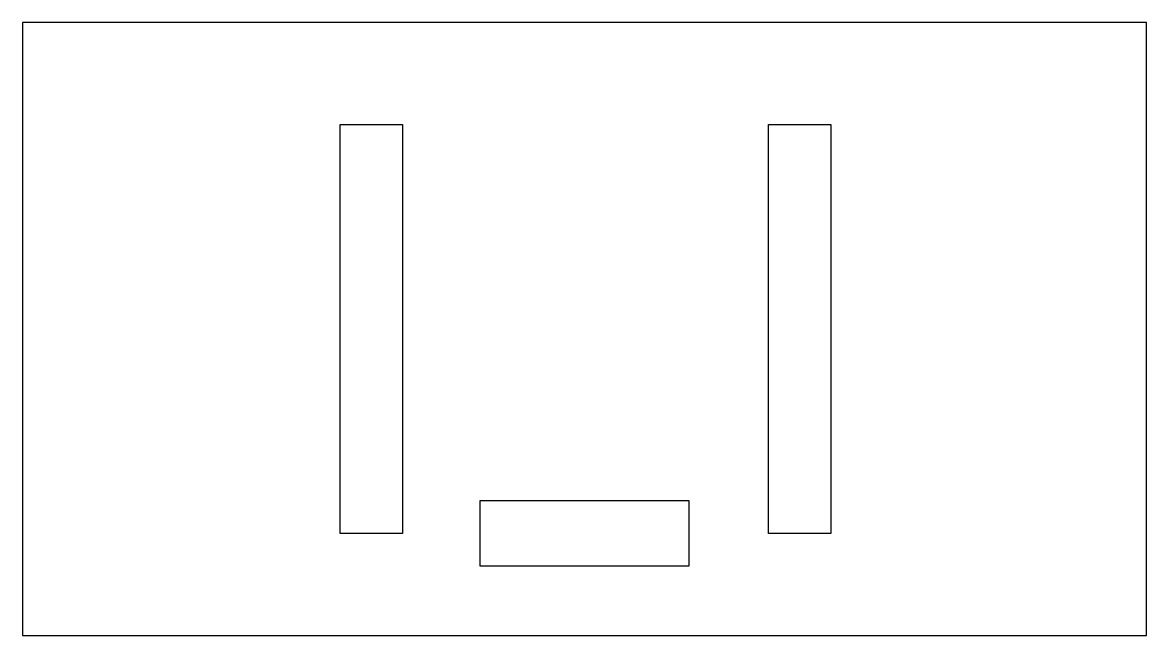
# Model space of a CAD drawing. Header units: millimetres. Extents: x 0 to 55, y 0 to 30.
import ezdxf

# ---------------------------------------------------------------- set-up
doc = ezdxf.new("R2010")
doc.units = ezdxf.units.MM

msp = doc.modelspace()

# ---------------------------------------------------------------- linework, layer by layer
for points in [[(55, 0), (55, 30), (0, 30), (0, 0)], [(15.55, 25), (18.6, 25), (18.6, 5), (15.55, 5)], [(36.5, 25), (39.55, 25), (39.55, 5), (36.5, 5)], [(32.6, 6.6), (32.6, 3.4), (22.4, 3.4), (22.4, 6.6)]]:
    msp.add_lwpolyline(points, close=True)

doc.saveas('drawing.dxf')
